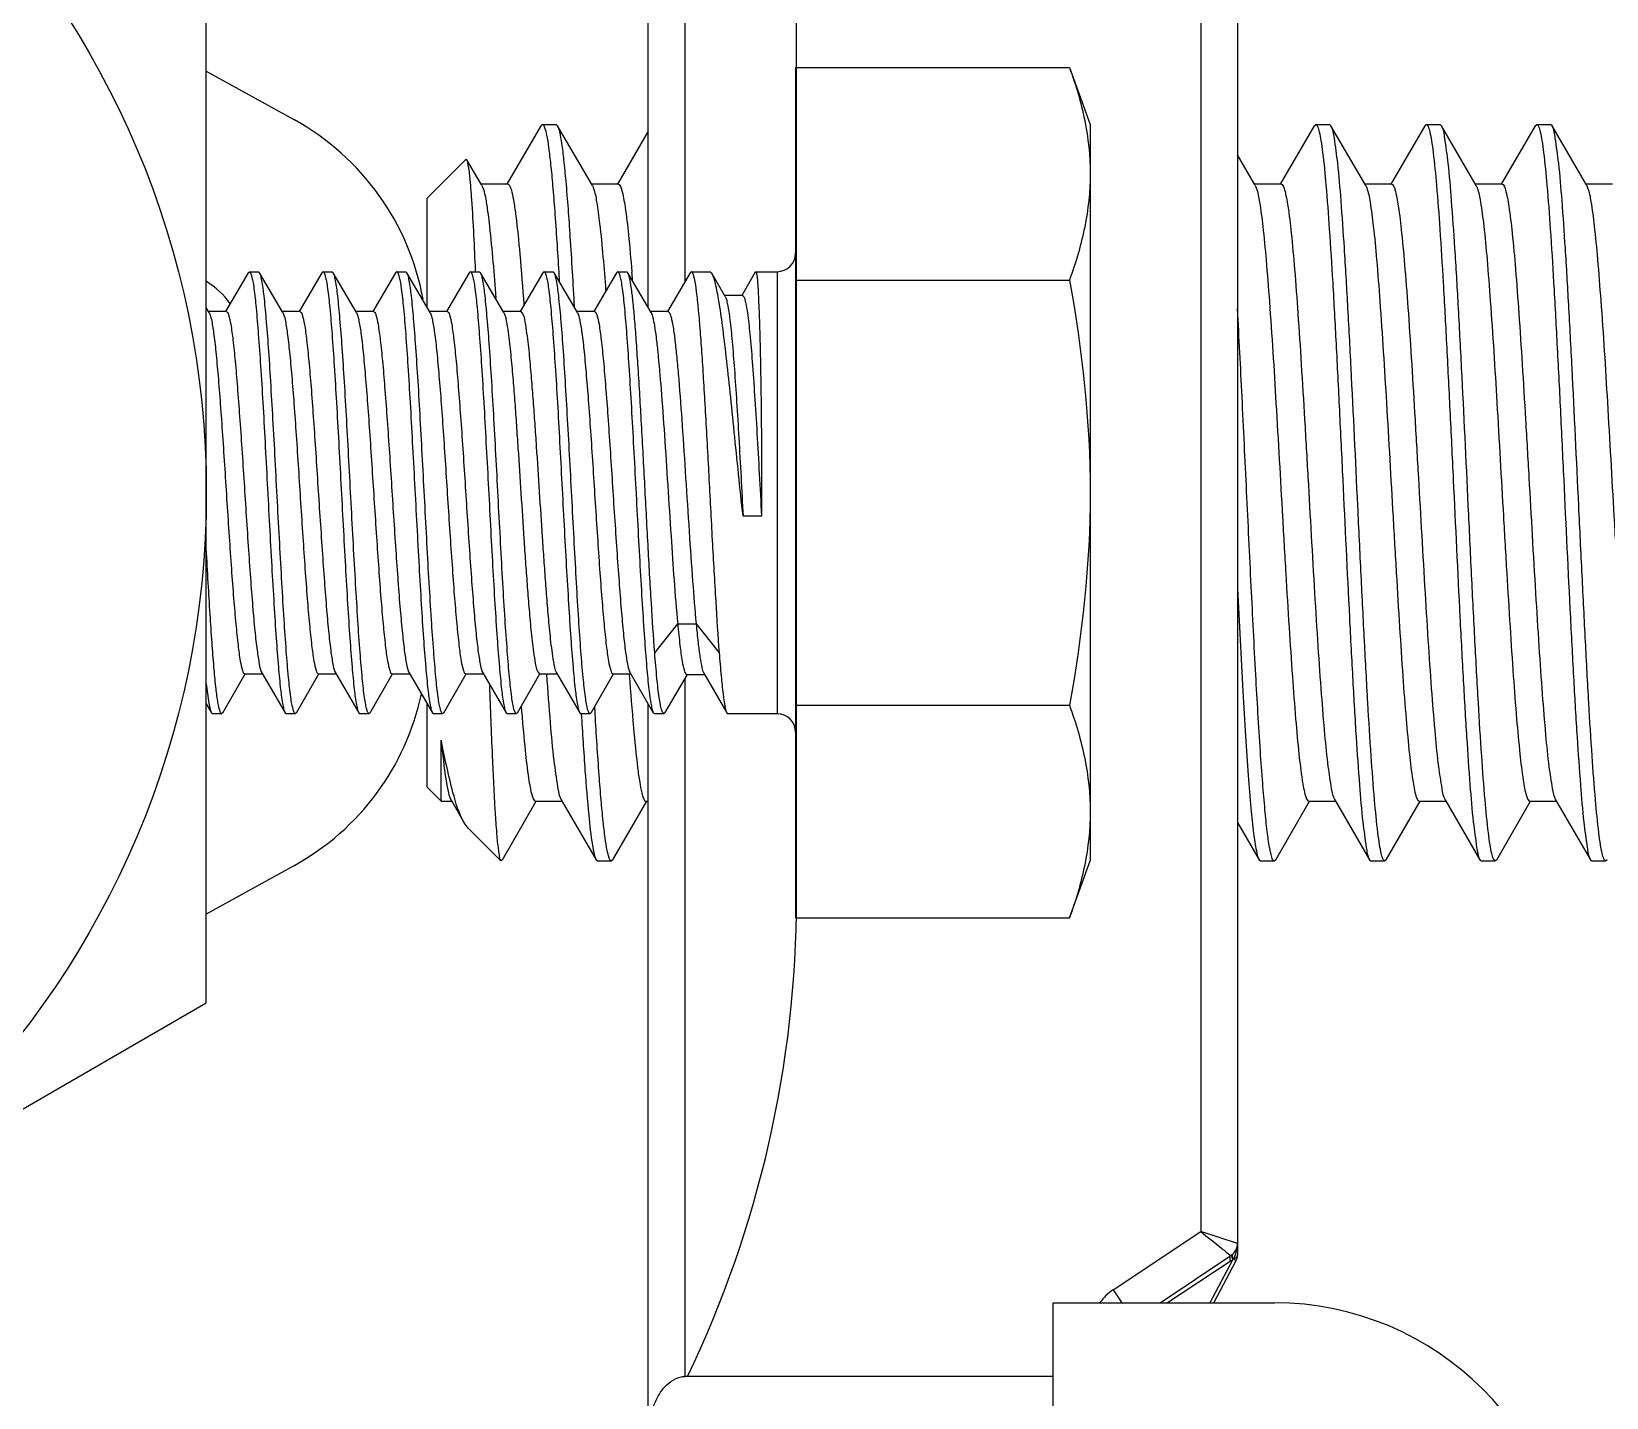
# Model space of a CAD drawing. Extents: x 27938 to 1042331, y -235042 to 1535213.
# Drawn here: x 701219.2 to 701409.4, y 745275.4 to 745440.4 of the extents above; entities that cross this region are included whole.
import ezdxf

# ---------------------------------------------------------------- set-up
doc = ezdxf.new("R2010")
doc.units = 0
doc.header["$LTSCALE"] = 1000
doc.header["$MEASUREMENT"] = 0

msp = doc.modelspace()

# ---------------------------------------------------------------- linework, layer by layer
at = {"linetype": 'Continuous'}
for p, q in [((701298.14, 745410.24), (701298.14, 745540.43)), ((701293.69, 745407.06), (701293.69, 745535.98)), ((701311.59, 745335.75), (701311.59, 745508.06)), ((701364.87, 745475.41), (701364.87, 745292.6)), ((701360.42, 745473.98), (701360.42, 745295.46)), ((701240.3, 745323.08), (701240.3, 745446.36)), ((701240.3, 745435.65), (701250.95, 745429.75)), ((701311.48, 745436.09), (701311.48, 745333.35)), ((701311.48, 745436.09), (701344.57, 745436.09)), ((701344.57, 745436.09), (701347.07, 745429.21)), ((701280.72, 745429.06), (701276.61, 745422)), ((701280.72, 745429.06), (701280.89, 745429.21)), ((701280.89, 745429.21), (701282.57, 745429.21)), ((701280.89, 745429.21), (701282.57, 745429.21)), ((701280.89, 745429.21), (701280.92, 745429.2)), ((701282.74, 745429.06), (701282.57, 745429.21)), ((701286.94, 745421.82), (701282.74, 745429.06)), ((701347.07, 745429.21), (701347.07, 745340.23)), ((701374.14, 745429.06), (701370.04, 745422)), ((701374.14, 745429.06), (701374.32, 745429.21)), ((701374.32, 745429.21), (701375.99, 745429.21)), ((701374.32, 745429.21), (701375.99, 745429.21)), ((701374.32, 745429.21), (701374.34, 745429.2)), ((701376.16, 745429.06), (701375.99, 745429.21)), ((701380.36, 745421.82), (701376.16, 745429.06)), ((701387.49, 745429.06), (701383.38, 745422)), ((701387.49, 745429.06), (701387.66, 745429.21)), ((701387.66, 745429.21), (701389.34, 745429.21)), ((701387.66, 745429.21), (701389.34, 745429.21)), ((701387.66, 745429.21), (701387.69, 745429.2)), ((701389.51, 745429.06), (701389.34, 745429.21)), ((701393.71, 745421.82), (701389.51, 745429.06)), ((701400.84, 745429.06), (701396.73, 745422)), ((701400.84, 745429.06), (701401.01, 745429.21)), ((701401.01, 745429.21), (701402.68, 745429.21)), ((701401.01, 745429.21), (701402.68, 745429.21)), ((701401.01, 745429.21), (701401.03, 745429.2)), ((701402.86, 745429.06), (701402.68, 745429.21)), ((701407.05, 745421.82), (701402.86, 745429.06)), ((701293.69, 745428.41), (701289.96, 745422)), ((701366.91, 745422), (701364.87, 745425.52)), ((701266.99, 745420.31), (701271.66, 745424.98)), ((701271.78, 745424.93), (701271.66, 745424.98)), ((701273.49, 745422), (701271.78, 745424.93)), ((701273.59, 745421.82), (701273.49, 745422)), ((701276.72, 745422), (701273.49, 745422)), ((701290.06, 745422), (701286.83, 745422)), ((701367.01, 745421.82), (701366.91, 745422)), ((701370.14, 745422), (701366.91, 745422)), ((701367.01, 745421.82), (701367.14, 745421.54)), ((701383.49, 745422), (701380.25, 745422)), ((701380.36, 745421.82), (701380.48, 745421.55)), ((701396.83, 745422), (701393.6, 745422)), ((701393.71, 745421.82), (701393.82, 745421.56)), ((701410.18, 745422), (701406.95, 745422)), ((701407.05, 745421.82), (701407.16, 745421.57)), ((701266.99, 745407.06), (701266.99, 745420.31)), ((701245.37, 745411.3), (701242.63, 745406.61)), ((701245.37, 745411.3), (701245.5, 745411.41)), ((701245.5, 745411.41), (701246.61, 745411.41)), ((701245.5, 745411.41), (701246.61, 745411.41)), ((701246.74, 745411.3), (701246.61, 745411.41)), ((701249.54, 745406.47), (701246.74, 745411.3)), ((701254.26, 745411.3), (701251.53, 745406.61)), ((701254.26, 745411.3), (701254.39, 745411.41)), ((701254.39, 745411.41), (701255.51, 745411.41)), ((701254.39, 745411.41), (701255.51, 745411.41)), ((701255.64, 745411.3), (701255.51, 745411.41)), ((701258.44, 745406.47), (701255.64, 745411.3)), ((701263.16, 745411.3), (701260.43, 745406.61)), ((701263.16, 745411.3), (701263.29, 745411.41)), ((701263.29, 745411.41), (701264.41, 745411.41)), ((701263.29, 745411.41), (701264.41, 745411.41)), ((701264.54, 745411.3), (701264.41, 745411.41)), ((701267.34, 745406.47), (701264.54, 745411.3)), ((701272.06, 745411.3), (701269.33, 745406.61)), ((701272.06, 745411.3), (701272.19, 745411.41)), ((701272.19, 745411.41), (701273.3, 745411.41)), ((701272.19, 745411.41), (701273.3, 745411.41)), ((701272.83, 745411.5), (701272.83, 745411.55)), ((701273.43, 745411.3), (701273.3, 745411.41)), ((701276.24, 745406.47), (701273.43, 745411.3)), ((701280.96, 745411.3), (701278.22, 745406.61)), ((701280.96, 745411.3), (701281.09, 745411.41)), ((701281.09, 745411.41), (701282.2, 745411.41)), ((701281.09, 745411.41), (701282.2, 745411.41)), ((701282.33, 745411.3), (701282.2, 745411.41)), ((701285.13, 745406.47), (701282.33, 745411.3)), ((701282.87, 745411.38), (701282.87, 745411.33)), ((701282.87, 745411.33), (701282.93, 745410.33)), ((701289.85, 745411.3), (701287.12, 745406.61)), ((701289.85, 745411.3), (701289.98, 745411.41)), ((701289.98, 745411.41), (701291.1, 745411.41)), ((701289.98, 745411.41), (701291.1, 745411.41)), ((701291.23, 745411.3), (701291.1, 745411.41)), ((701294.03, 745406.47), (701291.23, 745411.3)), ((701298.75, 745411.3), (701296.02, 745406.61)), ((701298.75, 745411.3), (701298.88, 745411.41)), ((701298.88, 745411.41), (701301.11, 745411.41)), ((701298.88, 745411.41), (701301.11, 745411.41)), ((701301.39, 745411.17), (701301.11, 745411.41)), ((701302.98, 745408.43), (701301.39, 745411.17)), ((701306.62, 745411.38), (701304.99, 745408.56)), ((701306.62, 745411.38), (701306.66, 745411.41)), ((701306.66, 745411.41), (701309.26, 745411.41)), ((701306.66, 745411.41), (701309.26, 745411.41)), ((701309.26, 745411.41), (701309.26, 745358.03)), ((701311.48, 745410.4), (701344.57, 745410.4)), ((701305.06, 745408.56), (701302.91, 745408.56)), ((701240.65, 745406.47), (701240.3, 745407.06)), ((701242.71, 745406.61), (701240.57, 745406.61)), ((701251.61, 745406.61), (701249.46, 745406.61)), ((701260.51, 745406.61), (701258.36, 745406.61)), ((701269.4, 745406.61), (701267.26, 745406.61)), ((701278.3, 745406.61), (701276.16, 745406.61)), ((701287.2, 745406.61), (701285.05, 745406.61)), ((701296.1, 745406.61), (701293.95, 745406.61)), ((701307.37, 745381.89), (701305.14, 745381.89)), ((701294.47, 745365.38), (701297.24, 745368.86)), ((701297.24, 745368.86), (701299.47, 745368.86)), ((701299.47, 745368.86), (701302.25, 745365.38)), ((701242.29, 745358.14), (701245.01, 745362.83)), ((701244.94, 745362.83), (701247.08, 745362.83)), ((701247, 745362.97), (701249.82, 745358.14)), ((701251.19, 745358.14), (701253.91, 745362.83)), ((701253.83, 745362.83), (701255.98, 745362.83)), ((701255.9, 745362.97), (701258.71, 745358.14)), ((701260.09, 745358.14), (701262.81, 745362.83)), ((701262.73, 745362.83), (701264.88, 745362.83)), ((701264.8, 745362.97), (701267.61, 745358.14)), ((701268.98, 745358.14), (701271.71, 745362.83)), ((701271.63, 745362.83), (701273.77, 745362.83)), ((701273.7, 745362.97), (701276.51, 745358.14)), ((701277.88, 745358.14), (701280.6, 745362.83)), ((701280.53, 745362.83), (701282.67, 745362.83)), ((701282.59, 745362.97), (701285.41, 745358.14)), ((701286.78, 745358.14), (701289.5, 745362.83)), ((701289.42, 745362.83), (701291.57, 745362.83)), ((701291.39, 745362.87), (701291.4, 745362.72)), ((701291.49, 745362.97), (701294.3, 745358.14)), ((701295.74, 745358.16), (701298.41, 745362.77)), ((701298.33, 745362.77), (701300.48, 745362.77)), ((701300.4, 745362.9), (701303.18, 745358.13)), ((701298.14, 745277.95), (701298.14, 745362.29)), ((701240.3, 745359.2), (701240.92, 745358.14)), ((701266.99, 745349.13), (701266.99, 745359.2)), ((701287.26, 745358.15), (701287.22, 745358.85)), ((701293.69, 745233.46), (701293.69, 745359.2)), ((701311.48, 745359.04), (701344.57, 745359.04)), ((701240.92, 745358.14), (701241.05, 745358.03)), ((701241.05, 745358.03), (701242.16, 745358.03)), ((701241.05, 745358.03), (701242.16, 745358.03)), ((701242.29, 745358.14), (701242.16, 745358.03)), ((701249.82, 745358.14), (701249.94, 745358.03)), ((701249.94, 745358.03), (701251.06, 745358.03)), ((701249.94, 745358.03), (701251.06, 745358.03)), ((701251.19, 745358.14), (701251.06, 745358.03)), ((701258.71, 745358.14), (701258.84, 745358.03)), ((701258.84, 745358.03), (701259.96, 745358.03)), ((701258.84, 745358.03), (701259.96, 745358.03)), ((701259.98, 745358.03), (701259.96, 745358.03)), ((701260.09, 745358.14), (701259.98, 745358.03)), ((701267.61, 745358.14), (701267.74, 745358.03)), ((701267.74, 745358.03), (701268.85, 745358.03)), ((701267.74, 745358.03), (701268.85, 745358.03)), ((701268.98, 745358.14), (701268.85, 745358.03)), ((701276.51, 745358.14), (701276.64, 745358.03)), ((701276.64, 745358.03), (701277.75, 745358.03)), ((701276.64, 745358.03), (701277.75, 745358.03)), ((701277.88, 745358.14), (701277.75, 745358.03)), ((701285.41, 745358.14), (701285.53, 745358.03)), ((701285.53, 745358.03), (701286.65, 745358.03)), ((701285.53, 745358.03), (701286.65, 745358.03)), ((701286.78, 745358.14), (701286.65, 745358.03)), ((701287.27, 745357.96), (701287.26, 745358.15)), ((701294.3, 745358.14), (701294.43, 745358.03)), ((701294.43, 745358.03), (701295.58, 745358.03)), ((701294.43, 745358.03), (701295.58, 745358.03)), ((701295.74, 745358.16), (701295.58, 745358.03)), ((701303.18, 745358.13), (701303.29, 745358.03)), ((701303.29, 745358.03), (701309.26, 745358.03)), ((701303.29, 745358.03), (701309.26, 745358.03)), ((701268.69, 745347.44), (701268.69, 745354.81)), ((701266.99, 745349.13), (701268.69, 745347.44)), ((701268.69, 745347.44), (701269.94, 745347.44)), ((701269.84, 745347.62), (701269.94, 745347.44)), ((701269.94, 745347.44), (701271.46, 745344.83)), ((701276.07, 745340.38), (701280.16, 745347.44)), ((701280.05, 745347.44), (701283.29, 745347.44)), ((701283.18, 745347.62), (701287.39, 745340.38)), ((701289.41, 745340.38), (701293.5, 745347.44)), ((701293.4, 745347.44), (701293.69, 745347.44)), ((701369.49, 745340.38), (701373.58, 745347.44)), ((701373.48, 745347.44), (701376.71, 745347.44)), ((701376.61, 745347.62), (701380.82, 745340.38)), ((701382.84, 745340.38), (701386.93, 745347.44)), ((701386.82, 745347.44), (701390.06, 745347.44)), ((701389.95, 745347.62), (701394.16, 745340.38)), ((701396.18, 745340.38), (701400.27, 745347.44)), ((701400.17, 745347.44), (701403.4, 745347.44)), ((701403.3, 745347.62), (701407.51, 745340.38)), ((701271.92, 745344.21), (701271.46, 745344.83)), ((701271.92, 745344.21), (701275.89, 745340.23)), ((701364.87, 745344.86), (701367.47, 745340.38)), ((701250.95, 745339.69), (701240.3, 745333.79)), ((701275.89, 745340.23), (701275.87, 745340.27)), ((701276.07, 745340.38), (701275.89, 745340.23)), ((701287.39, 745340.38), (701287.57, 745340.23)), ((701287.57, 745340.23), (701289.24, 745340.23)), ((701287.57, 745340.23), (701289.24, 745340.23)), ((701289.24, 745340.23), (701289.21, 745340.24)), ((701289.41, 745340.38), (701289.24, 745340.23)), ((701344.57, 745333.35), (701347.07, 745340.23)), ((701367.47, 745340.38), (701367.64, 745340.23)), ((701367.64, 745340.23), (701369.32, 745340.23)), ((701367.64, 745340.23), (701369.32, 745340.23)), ((701369.32, 745340.23), (701369.29, 745340.24)), ((701369.49, 745340.38), (701369.32, 745340.23)), ((701380.82, 745340.38), (701380.99, 745340.23)), ((701380.99, 745340.23), (701382.66, 745340.23)), ((701380.99, 745340.23), (701382.66, 745340.23)), ((701382.66, 745340.23), (701382.64, 745340.24)), ((701382.84, 745340.38), (701382.66, 745340.23)), ((701394.16, 745340.38), (701394.34, 745340.23)), ((701394.34, 745340.23), (701396.01, 745340.23)), ((701394.34, 745340.23), (701396.01, 745340.23)), ((701396.01, 745340.23), (701395.98, 745340.24)), ((701396.18, 745340.38), (701396.01, 745340.23)), ((701407.51, 745340.38), (701407.68, 745340.23)), ((701407.68, 745340.23), (701409.36, 745340.23)), ((701407.68, 745340.23), (701409.36, 745340.23)), ((701409.36, 745340.23), (701409.33, 745340.24)), ((701409.53, 745340.38), (701409.36, 745340.23)), ((701311.48, 745333.35), (701344.57, 745333.35)), ((701133.53, 745261.43), (701240.3, 745323.08)), ((701349.85, 745288.41), (701360.42, 745295.46)), ((701364.87, 745294.03), (701360.42, 745295.46)), ((701355.52, 745286.85), (701364.07, 745292.55)), ((701364.29, 745292.08), (701361.54, 745286.85)), ((701364.19, 745292.34), (701364.29, 745292.08)), ((701364.25, 745292.61), (701364.26, 745292.66)), ((701364.26, 745292.66), (701364.3, 745292.73)), ((701364.33, 745292.12), (701364.29, 745292.08)), ((701364.36, 745292.17), (701364.33, 745292.12)), ((701364.35, 745292.18), (701364.72, 745291.97)), ((701364, 745291.86), (701356.4, 745286.85)), ((701362, 745286.85), (701364.71, 745291.98)), ((701349.85, 745288.41), (701350.89, 745286.85)), ((701342.62, 745264.6), (701342.62, 745286.85)), ((701342.62, 745286.85), (701369.32, 745286.85)), ((701342.62, 745277.95), (701298.14, 745277.95))]:
    msp.add_line(p, q, dxfattribs=at)
msp.add_circle((701133.53, 745384.72), 106.77, dxfattribs=at)
for centre, radius, start, end in [((701235.85, 745402.52), 31.14, 10.3451, 61), ((701309.26, 745413.64), 2.22, 270, 0), ((701235.85, 745402.52), 8.9, 34.3268, 59.8898), ((701245.5, 745411.34), 0.076, 79.1048, 89.9615), ((701254.39, 745411.34), 0.076, 79.2688, 89.9632), ((701263.29, 745411.34), 0.076, 79.0989, 89.9614), ((701272.19, 745411.34), 0.076, 79.2557, 89.963), ((701281.09, 745411.34), 0.076, 79.0953, 89.9614), ((701289.98, 745411.34), 0.076, 79.2241, 89.9627), ((700954.45, 745383.9), 338.38, 4.4984, 4.6578), ((701298.88, 745411.34), 0.0759, 79.6399, 89.9669), ((701235.85, 745366.93), 31.14, 299, 347.8939), ((701614.47, 745385.44), 337.18, 184.5127, 184.6506), ((701242.16, 745358.1), 0.076, 258.9741, 269.9601), ((701251.06, 745358.1), 0.076, 258.9891, 269.9603), ((701268.85, 745358.1), 0.076, 258.9914, 269.9603), ((701277.75, 745358.1), 0.0761, 258.9113, 269.9594), ((701286.65, 745358.1), 0.076, 259.0043, 269.9604), ((701295.58, 745358.11), 0.0861, 264.1854, 269.9947), ((701309.26, 745355.8), 2.22, 0, 90), ((701178.05, 745335.75), 133.54, 334.351, 0), ((701363.09, 745294.03), 1.78, 303.6901, 0), ((701360.81, 745294.03), 4.05, 350.5318, 0.0397), ((701362.3, 745294.45), 3.1, 303.3657, 309.9733), ((701364.17, 745292.98), 0.816, 283.0088, 289.662), ((701362.29, 745293.52), 2.49, 327.7436, 331.1962), ((701364.13, 745293.08), 0.928, 289.6457, 294.8196), ((701362.17, 745293.58), 2.62, 331.176, 332.2111), ((701361.99, 745293.68), 2.82, 332.2609, 337.0902), ((701364.08, 745293.19), 1.05, 294.8124, 299.1852), ((701361.67, 745293.81), 3.16, 337.0808, 341.6139), ((701364.02, 745293.31), 1.18, 299.1761, 302.7458), ((701364.09, 745293.19), 1.04, 302.6852, 304.7374), ((701353.3, 745283.23), 6.23, 123.6901, 144.1235), ((701369.32, 745251.26), 35.59, 0, 90)]:
    msp.add_arc(centre, radius, start, end, dxfattribs=at)
for points, knots in [([(701344.57, 745436.09), (701345.33, 745434.01), (701346.59, 745429.8), (701347.07, 745425.41), (701347.07, 745423.25)], [0, 0, 0, 0, 0.506411, 1, 1, 1, 1]), ([(701280.92, 745429.2), (701281.06, 745429.17), (701281.24, 745428.64), (701281.46, 745427.78), (701281.68, 745426.24), (701281.92, 745424.22), (701282.16, 745421.66), (701282.5, 745417.33), (701282.72, 745413.85), (701282.87, 745411.38)], [0, 0, 0, 0, 0.023672, 0.077003, 0.161165, 0.275446, 0.418458, 0.588412, 1, 1, 1, 1]), ([(701284.78, 745407.17), (701284.62, 745409.99), (701284.32, 745415.06), (701283.9, 745420.98), (701283.53, 745424.74), (701283.3, 745426.72), (701283.05, 745428.1), (701282.87, 745428.83), (701282.74, 745429.06)], [0, 0, 0, 0, 0.385911, 0.691592, 0.808742, 0.899832, 0.963715, 1, 1, 1, 1]), ([(701374.34, 745429.2), (701374.45, 745429.18), (701374.61, 745428.82), (701374.78, 745428.2), (701374.98, 745427.13), (701375.27, 745424.99), (701375.61, 745421.41), (701376, 745416.17), (701376.39, 745409.79), (701376.79, 745402.5), (701377.18, 745394.57), (701377.71, 745383.54), (701378.23, 745372.65), (701378.77, 745362.27), (701379.16, 745355.52), (701379.56, 745349.83), (701379.92, 745345.38), (701380.34, 745342.4), (701380.56, 745340.83), (701380.82, 745340.38)], [0, 0, 0, 0, 0.003605, 0.011246, 0.023192, 0.039401, 0.084083, 0.143772, 0.216343, 0.299189, 0.389323, 0.483494, 0.670333, 0.756261, 0.832983, 0.897738, 0.948215, 0.982645, 1, 1, 1, 1]), ([(701382.64, 745340.24), (701382.53, 745340.26), (701382.37, 745340.62), (701382.2, 745341.24), (701382, 745342.31), (701381.71, 745344.45), (701381.37, 745348.03), (701380.98, 745353.27), (701380.59, 745359.65), (701380.19, 745366.94), (701379.8, 745374.87), (701379.27, 745385.89), (701378.75, 745396.79), (701378.21, 745407.16), (701377.82, 745413.91), (701377.42, 745419.6), (701377.07, 745424.06), (701376.64, 745427.03), (701376.42, 745428.61), (701376.16, 745429.06)], [0, 0, 0, 0, 0.00361, 0.011255, 0.023204, 0.039415, 0.084097, 0.143782, 0.216343, 0.299177, 0.389297, 0.483455, 0.670273, 0.756196, 0.832918, 0.89768, 0.94817, 0.98262, 1, 1, 1, 1]), ([(701387.69, 745429.2), (701387.79, 745429.18), (701387.96, 745428.82), (701388.13, 745428.2), (701388.33, 745427.13), (701388.62, 745424.99), (701388.96, 745421.41), (701389.35, 745416.17), (701389.74, 745409.79), (701390.13, 745402.5), (701390.53, 745394.56), (701391.06, 745383.54), (701391.57, 745372.64), (701392.12, 745362.27), (701392.51, 745355.52), (701392.91, 745349.83), (701393.26, 745345.38), (701393.69, 745342.4), (701393.9, 745340.83), (701394.16, 745340.38)], [0, 0, 0, 0, 0.003608, 0.011251, 0.0232, 0.039412, 0.0841, 0.143792, 0.216367, 0.299219, 0.389358, 0.48353, 0.670361, 0.756278, 0.832994, 0.897746, 0.94822, 0.982647, 1, 1, 1, 1]), ([(701395.98, 745340.24), (701395.88, 745340.26), (701395.71, 745340.62), (701395.54, 745341.24), (701395.35, 745342.31), (701395.06, 745344.45), (701394.72, 745348.03), (701394.33, 745353.27), (701393.94, 745359.65), (701393.54, 745366.94), (701393.14, 745374.87), (701392.62, 745385.89), (701392.1, 745396.79), (701391.56, 745407.16), (701391.17, 745413.92), (701390.76, 745419.6), (701390.41, 745424.06), (701389.99, 745427.03), (701389.77, 745428.61), (701389.51, 745429.06)], [0, 0, 0, 0, 0.00361, 0.011257, 0.023207, 0.03942, 0.084107, 0.143795, 0.216358, 0.299194, 0.38932, 0.48348, 0.67029, 0.756208, 0.832927, 0.897686, 0.948174, 0.982621, 1, 1, 1, 1]), ([(701401.03, 745429.2), (701401.14, 745429.18), (701401.31, 745428.82), (701401.48, 745428.2), (701401.67, 745427.13), (701401.96, 745424.99), (701402.3, 745421.42), (701402.69, 745416.17), (701403.08, 745409.79), (701403.48, 745402.5), (701403.88, 745394.57), (701404.4, 745383.54), (701404.92, 745372.65), (701405.46, 745362.27), (701405.85, 745355.52), (701406.26, 745349.83), (701406.61, 745345.38), (701407.03, 745342.4), (701407.25, 745340.83), (701407.51, 745340.38)], [0, 0, 0, 0, 0.003605, 0.011246, 0.023191, 0.0394, 0.084081, 0.143769, 0.21634, 0.299187, 0.389322, 0.483492, 0.670333, 0.756258, 0.832977, 0.897734, 0.948214, 0.982646, 1, 1, 1, 1]), ([(701409.33, 745340.24), (701409.23, 745340.26), (701409.06, 745340.62), (701408.89, 745341.24), (701408.69, 745342.31), (701408.4, 745344.45), (701408.06, 745348.03), (701407.67, 745353.27), (701407.28, 745359.65), (701406.89, 745366.94), (701406.49, 745374.87), (701405.96, 745385.89), (701405.45, 745396.79), (701404.9, 745407.16), (701404.51, 745413.91), (701404.11, 745419.6), (701403.76, 745424.06), (701403.33, 745427.03), (701403.12, 745428.61), (701402.86, 745429.06)], [0, 0, 0, 0, 0.003609, 0.011254, 0.023203, 0.039414, 0.084098, 0.143785, 0.216348, 0.299182, 0.389306, 0.483467, 0.670283, 0.7562, 0.83292, 0.897683, 0.948173, 0.982621, 1, 1, 1, 1]), ([(701271.91, 745424.53), (701271.9, 745424.57), (701271.87, 745424.71), (701271.83, 745424.85), (701271.78, 745424.93)], [0, 0, 0, 0, 0.32729, 1, 1, 1, 1]), ([(701272.83, 745411.55), (701272.7, 745414.41), (701272.53, 745418.19), (701272.19, 745422.51), (701272.03, 745423.99), (701271.91, 745424.53)], [0, 0, 0, 0, 0.658368, 0.872259, 1, 1, 1, 1]), ([(701273.74, 745421.47), (701273.93, 745420.92), (701274.2, 745419.39), (701274.76, 745414.99), (701275.05, 745411.13), (701275.27, 745408.24)], [0, 0, 0, 0, 0.131654, 0.346807, 1, 1, 1, 1]), ([(701276.72, 745422), (701276.83, 745422), (701277.06, 745421.59), (701277.24, 745420.9), (701277.49, 745419.67), (701277.83, 745417.19), (701278.24, 745413.05), (701278.52, 745409.47), (701278.66, 745407.43)], [0, 0, 0, 0, 0.023282, 0.075204, 0.158212, 0.271837, 0.585296, 1, 1, 1, 1]), ([(701287.08, 745421.48), (701287.26, 745420.96), (701287.52, 745419.54), (701288.06, 745415.44), (701288.34, 745411.86), (701288.54, 745409.17)], [0, 0, 0, 0, 0.132644, 0.347693, 1, 1, 1, 1]), ([(701290.06, 745422), (701290.15, 745422), (701290.35, 745421.73), (701290.62, 745420.84), (701290.98, 745418.81), (701291.35, 745415.52), (701291.58, 745412.89), (701291.71, 745411.38)], [0, 0, 0, 0, 0.024869, 0.076568, 0.270487, 0.581865, 1, 1, 1, 1]), ([(701347.07, 745423.25), (701347.07, 745421.09), (701346.59, 745416.7), (701345.33, 745412.49), (701344.57, 745410.4)], [0, 0, 0, 0, 0.493589, 1, 1, 1, 1]), ([(701367.14, 745421.54), (701367.34, 745420.99), (701367.61, 745419.43), (701367.99, 745416.53), (701368.36, 745412.51), (701368.92, 745405.4), (701369.56, 745395.06), (701370.17, 745384.1), (701370.69, 745375.07), (701371.08, 745368.64), (701371.47, 745362.77), (701371.85, 745357.66), (701372.24, 745353.48), (701372.59, 745350.41), (701372.94, 745348.52), (701373.2, 745347.69), (701373.39, 745347.44), (701373.48, 745347.44)], [0, 0, 0, 0, 0.023657, 0.063412, 0.118049, 0.185727, 0.350546, 0.535324, 0.627293, 0.714724, 0.794598, 0.864159, 0.92102, 0.963257, 0.989538, 0.996565, 1, 1, 1, 1]), ([(701370.14, 745422), (701370.23, 745422), (701370.42, 745421.74), (701370.69, 745420.88), (701371.04, 745418.91), (701371.41, 745415.73), (701371.8, 745411.39), (701372.19, 745406.11), (701372.58, 745400.06), (701372.98, 745393.45), (701373.51, 745384.23), (701374.02, 745375.09), (701374.56, 745366.36), (701374.96, 745360.65), (701375.35, 745355.82), (701375.72, 745352), (701376.12, 745349.41), (701376.37, 745348.03), (701376.61, 745347.62)], [0, 0, 0, 0, 0.003516, 0.010771, 0.037949, 0.081609, 0.140308, 0.211978, 0.294061, 0.383613, 0.477416, 0.664254, 0.750572, 0.827952, 0.893624, 0.945254, 0.981055, 1, 1, 1, 1]), ([(701380.48, 745421.55), (701380.68, 745421.01), (701380.96, 745419.45), (701381.34, 745416.55), (701381.71, 745412.55), (701382.26, 745405.44), (701382.9, 745395.09), (701383.52, 745384.14), (701384.04, 745375.1), (701384.43, 745368.66), (701384.81, 745362.79), (701385.2, 745357.67), (701385.58, 745353.49), (701385.94, 745350.41), (701386.29, 745348.52), (701386.55, 745347.69), (701386.74, 745347.44), (701386.82, 745347.44)], [0, 0, 0, 0, 0.023519, 0.06316, 0.117709, 0.18533, 0.350118, 0.534956, 0.626978, 0.714471, 0.794408, 0.86403, 0.920944, 0.963223, 0.989529, 0.996563, 1, 1, 1, 1]), ([(701383.49, 745422), (701383.57, 745422), (701383.77, 745421.74), (701384.03, 745420.88), (701384.39, 745418.91), (701384.75, 745415.73), (701385.14, 745411.39), (701385.53, 745406.11), (701385.93, 745400.06), (701386.32, 745393.45), (701386.85, 745384.23), (701387.37, 745375.09), (701387.91, 745366.36), (701388.3, 745360.65), (701388.7, 745355.82), (701389.06, 745352), (701389.47, 745349.41), (701389.71, 745348.03), (701389.95, 745347.62)], [0, 0, 0, 0, 0.003516, 0.010771, 0.037949, 0.081609, 0.140308, 0.211978, 0.294061, 0.383613, 0.477416, 0.664254, 0.750572, 0.827952, 0.893624, 0.945254, 0.981055, 1, 1, 1, 1]), ([(701393.82, 745421.56), (701394.03, 745421.02), (701394.3, 745419.47), (701394.68, 745416.58), (701395.05, 745412.58), (701395.6, 745405.48), (701396.24, 745395.13), (701396.86, 745384.17), (701397.38, 745375.13), (701397.77, 745368.69), (701398.16, 745362.8), (701398.54, 745357.69), (701398.93, 745353.49), (701399.29, 745350.42), (701399.63, 745348.52), (701399.89, 745347.69), (701400.08, 745347.44), (701400.17, 745347.44)], [0, 0, 0, 0, 0.023381, 0.062907, 0.11737, 0.184933, 0.349689, 0.534588, 0.626663, 0.714217, 0.794218, 0.863901, 0.920868, 0.963188, 0.98952, 0.996561, 1, 1, 1, 1]), ([(701396.83, 745422), (701396.92, 745422), (701397.12, 745421.74), (701397.38, 745420.88), (701397.73, 745418.91), (701398.1, 745415.73), (701398.49, 745411.39), (701398.88, 745406.11), (701399.27, 745400.06), (701399.67, 745393.45), (701400.2, 745384.23), (701400.71, 745375.09), (701401.26, 745366.36), (701401.65, 745360.65), (701402.04, 745355.82), (701402.41, 745352), (701402.81, 745349.41), (701403.06, 745348.03), (701403.3, 745347.62)], [0, 0, 0, 0, 0.003516, 0.010771, 0.037949, 0.081609, 0.140308, 0.211978, 0.294061, 0.383613, 0.477416, 0.664254, 0.750571, 0.827952, 0.893624, 0.945254, 0.981055, 1, 1, 1, 1]), ([(701407.16, 745421.57), (701407.37, 745421.03), (701407.64, 745419.49), (701408.02, 745416.61), (701408.39, 745412.62), (701408.95, 745405.52), (701409.59, 745395.17), (701410.21, 745384.2), (701410.73, 745375.15), (701411.12, 745368.71), (701411.51, 745362.82), (701411.89, 745357.7), (701412.27, 745353.5), (701412.63, 745350.42), (701412.98, 745348.52), (701413.24, 745347.69), (701413.43, 745347.44), (701413.52, 745347.44)], [0, 0, 0, 0, 0.023243, 0.062653, 0.117029, 0.184534, 0.349259, 0.534218, 0.626347, 0.713963, 0.794028, 0.863772, 0.920792, 0.963153, 0.989511, 0.996558, 1, 1, 1, 1]), ([(701245.51, 745411.41), (701245.58, 745411.4), (701245.69, 745411.19), (701245.8, 745410.82), (701245.94, 745410.18), (701246.13, 745408.91), (701246.35, 745406.78), (701246.61, 745403.65), (701246.87, 745399.84), (701247.14, 745395.49), (701247.4, 745390.75), (701247.66, 745385.79), (701247.93, 745380.79), (701248.19, 745375.94), (701248.46, 745371.4), (701248.72, 745367.34), (701248.98, 745363.9), (701249.23, 745361.22), (701249.45, 745359.49), (701249.65, 745358.56), (701249.75, 745358.25), (701249.82, 745358.14)], [0, 0, 0, 0, 0.003708, 0.011331, 0.023205, 0.039308, 0.083699, 0.143025, 0.215195, 0.297631, 0.387378, 0.481219, 0.575789, 0.667691, 0.753629, 0.830521, 0.895618, 0.946611, 0.981731, 0.992985, 1, 1, 1, 1]), ([(701251.04, 745358.03), (701250.98, 745358.04), (701250.86, 745358.25), (701250.75, 745358.62), (701250.62, 745359.26), (701250.43, 745360.53), (701250.2, 745362.66), (701249.94, 745365.79), (701249.68, 745369.6), (701249.42, 745373.95), (701249.16, 745378.69), (701248.89, 745383.65), (701248.63, 745388.64), (701248.36, 745393.5), (701248.1, 745398.04), (701247.84, 745402.1), (701247.58, 745405.53), (701247.32, 745408.22), (701247.1, 745409.95), (701246.9, 745410.88), (701246.8, 745411.19), (701246.74, 745411.3)], [0, 0, 0, 0, 0.003711, 0.011337, 0.023212, 0.039315, 0.083701, 0.143019, 0.215177, 0.2976, 0.387333, 0.481165, 0.575727, 0.667621, 0.753554, 0.830449, 0.895556, 0.946563, 0.981704, 0.992971, 1, 1, 1, 1]), ([(701254.41, 745411.41), (701254.47, 745411.4), (701254.59, 745411.19), (701254.7, 745410.82), (701254.83, 745410.18), (701255.02, 745408.91), (701255.25, 745406.78), (701255.51, 745403.65), (701255.77, 745399.84), (701256.03, 745395.49), (701256.3, 745390.75), (701256.56, 745385.79), (701256.83, 745380.8), (701257.09, 745375.94), (701257.35, 745371.4), (701257.62, 745367.34), (701257.87, 745363.9), (701258.13, 745361.22), (701258.35, 745359.49), (701258.55, 745358.56), (701258.65, 745358.25), (701258.71, 745358.14)], [0, 0, 0, 0, 0.003703, 0.01132, 0.023187, 0.039284, 0.083664, 0.142983, 0.215146, 0.297577, 0.387325, 0.481173, 0.575752, 0.667661, 0.753607, 0.830509, 0.895614, 0.946609, 0.98173, 0.992984, 1, 1, 1, 1]), ([(701259.96, 745358.03), (701259.9, 745358.03), (701259.77, 745358.22), (701259.67, 745358.57), (701259.53, 745359.19), (701259.34, 745360.44), (701259.11, 745362.54), (701258.85, 745365.65), (701258.59, 745369.45), (701258.33, 745373.8), (701258.06, 745378.54), (701257.8, 745383.51), (701257.53, 745388.52), (701257.27, 745393.4), (701257, 745397.96), (701256.74, 745402.04), (701256.48, 745405.5), (701256.22, 745408.2), (701256, 745409.94), (701255.8, 745410.87), (701255.7, 745411.19), (701255.64, 745411.3)], [0, 0, 0, 0, 0.003386, 0.010605, 0.022094, 0.037845, 0.081651, 0.140562, 0.21249, 0.294853, 0.384679, 0.47873, 0.573605, 0.66588, 0.752224, 0.829521, 0.894986, 0.946281, 0.981617, 0.992941, 1, 1, 1, 1]), ([(701263.31, 745411.41), (701263.37, 745411.4), (701263.49, 745411.19), (701263.6, 745410.82), (701263.73, 745410.18), (701263.92, 745408.91), (701264.15, 745406.78), (701264.41, 745403.65), (701264.67, 745399.84), (701264.93, 745395.49), (701265.19, 745390.75), (701265.46, 745385.79), (701265.72, 745380.79), (701265.99, 745375.94), (701266.25, 745371.4), (701266.51, 745367.34), (701266.77, 745363.9), (701267.03, 745361.22), (701267.25, 745359.49), (701267.45, 745358.56), (701267.55, 745358.25), (701267.61, 745358.14)], [0, 0, 0, 0, 0.003708, 0.011332, 0.023206, 0.039309, 0.083701, 0.143026, 0.215196, 0.297631, 0.387378, 0.481219, 0.575788, 0.66769, 0.753628, 0.830521, 0.895618, 0.94661, 0.98173, 0.992985, 1, 1, 1, 1]), ([(701268.84, 745358.03), (701268.77, 745358.04), (701268.66, 745358.25), (701268.55, 745358.62), (701268.42, 745359.26), (701268.22, 745360.53), (701268, 745362.66), (701267.74, 745365.79), (701267.48, 745369.6), (701267.21, 745373.95), (701266.95, 745378.69), (701266.69, 745383.65), (701266.42, 745388.64), (701266.16, 745393.5), (701265.9, 745398.04), (701265.63, 745402.1), (701265.37, 745405.53), (701265.12, 745408.22), (701264.9, 745409.95), (701264.7, 745410.88), (701264.6, 745411.19), (701264.54, 745411.3)], [0, 0, 0, 0, 0.003711, 0.011337, 0.023212, 0.039314, 0.0837, 0.143018, 0.215176, 0.297599, 0.387332, 0.481164, 0.575726, 0.667621, 0.753554, 0.830449, 0.895556, 0.946563, 0.981704, 0.992971, 1, 1, 1, 1]), ([(701272.2, 745411.41), (701272.27, 745411.4), (701272.38, 745411.19), (701272.5, 745410.82), (701272.63, 745410.18), (701272.82, 745408.91), (701273.05, 745406.78), (701273.3, 745403.65), (701273.57, 745399.84), (701273.83, 745395.49), (701274.09, 745390.75), (701274.36, 745385.79), (701274.62, 745380.8), (701274.88, 745375.94), (701275.15, 745371.4), (701275.41, 745367.34), (701275.67, 745363.9), (701275.93, 745361.22), (701276.14, 745359.49), (701276.35, 745358.56), (701276.45, 745358.25), (701276.51, 745358.14)], [0, 0, 0, 0, 0.003703, 0.011321, 0.023188, 0.039286, 0.083667, 0.142986, 0.21515, 0.297581, 0.387329, 0.481177, 0.575755, 0.667664, 0.753609, 0.83051, 0.895615, 0.94661, 0.98173, 0.992984, 1, 1, 1, 1]), ([(701277.74, 745358.03), (701277.67, 745358.04), (701277.56, 745358.25), (701277.44, 745358.62), (701277.31, 745359.26), (701277.12, 745360.53), (701276.89, 745362.66), (701276.64, 745365.79), (701276.37, 745369.6), (701276.11, 745373.95), (701275.85, 745378.69), (701275.58, 745383.65), (701275.32, 745388.64), (701275.06, 745393.5), (701274.79, 745398.04), (701274.53, 745402.1), (701274.27, 745405.53), (701274.01, 745408.22), (701273.8, 745409.95), (701273.59, 745410.88), (701273.5, 745411.19), (701273.43, 745411.3)], [0, 0, 0, 0, 0.003714, 0.011343, 0.023221, 0.039327, 0.08372, 0.14304, 0.215198, 0.297619, 0.387351, 0.481178, 0.575732, 0.667622, 0.753555, 0.83045, 0.895556, 0.946562, 0.981703, 0.992971, 1, 1, 1, 1]), ([(701281.1, 745411.41), (701281.17, 745411.4), (701281.28, 745411.19), (701281.39, 745410.82), (701281.53, 745410.18), (701281.72, 745408.91), (701281.94, 745406.78), (701282.2, 745403.65), (701282.46, 745399.84), (701282.73, 745395.49), (701282.99, 745390.75), (701283.25, 745385.79), (701283.52, 745380.79), (701283.78, 745375.94), (701284.05, 745371.4), (701284.31, 745367.34), (701284.57, 745363.9), (701284.82, 745361.22), (701285.04, 745359.49), (701285.24, 745358.56), (701285.34, 745358.25), (701285.41, 745358.14)], [0, 0, 0, 0, 0.003708, 0.011332, 0.023206, 0.03931, 0.083702, 0.143027, 0.215196, 0.297632, 0.387379, 0.481219, 0.575788, 0.66769, 0.753628, 0.830521, 0.895618, 0.946611, 0.98173, 0.992985, 1, 1, 1, 1]), ([(701286.63, 745358.03), (701286.57, 745358.04), (701286.45, 745358.25), (701286.34, 745358.62), (701286.21, 745359.26), (701286.02, 745360.53), (701285.79, 745362.66), (701285.53, 745365.79), (701285.27, 745369.6), (701285.01, 745373.95), (701284.75, 745378.69), (701284.48, 745383.65), (701284.22, 745388.64), (701283.95, 745393.5), (701283.69, 745398.04), (701283.43, 745402.1), (701283.17, 745405.53), (701282.91, 745408.22), (701282.69, 745409.95), (701282.49, 745410.88), (701282.39, 745411.19), (701282.33, 745411.3)], [0, 0, 0, 0, 0.003711, 0.011336, 0.02321, 0.039312, 0.083698, 0.143015, 0.215173, 0.297594, 0.387327, 0.481159, 0.575721, 0.667617, 0.753551, 0.830448, 0.895556, 0.946563, 0.981704, 0.992971, 1, 1, 1, 1]), ([(701290, 745411.41), (701290.06, 745411.4), (701290.18, 745411.19), (701290.29, 745410.82), (701290.42, 745410.18), (701290.61, 745408.91), (701290.84, 745406.78), (701291.1, 745403.65), (701291.36, 745399.84), (701291.62, 745395.49), (701291.89, 745390.75), (701292.15, 745385.79), (701292.42, 745380.8), (701292.68, 745375.94), (701292.94, 745371.4), (701293.21, 745367.34), (701293.46, 745363.9), (701293.72, 745361.22), (701293.94, 745359.49), (701294.14, 745358.56), (701294.24, 745358.25), (701294.3, 745358.14)], [0, 0, 0, 0, 0.003704, 0.011323, 0.023191, 0.03929, 0.083673, 0.142993, 0.215158, 0.297591, 0.387338, 0.481186, 0.575764, 0.667671, 0.753614, 0.830513, 0.895616, 0.946611, 0.98173, 0.992985, 1, 1, 1, 1]), ([(701294.47, 745365.38), (701294.32, 745367.37), (701294.03, 745371.72), (701293.65, 745378.6), (701293.26, 745385.97), (701292.87, 745393.24), (701292.53, 745398.97), (701292.25, 745403.05), (701292.06, 745405.6), (701291.86, 745407.72), (701291.67, 745409.37), (701291.47, 745410.51), (701291.34, 745411.11), (701291.23, 745411.3)], [0, 0, 0, 0, 0.130118, 0.283774, 0.448524, 0.611007, 0.75805, 0.821983, 0.877746, 0.924216, 0.960473, 0.985838, 1, 1, 1, 1]), ([(701298.89, 745411.41), (701298.94, 745411.4), (701299.03, 745411.28), (701299.18, 745410.88), (701299.36, 745409.99), (701299.55, 745408.54), (701299.76, 745406.55), (701299.96, 745404.1), (701300.17, 745401.21), (701300.37, 745397.97), (701300.66, 745393.13), (701301, 745386.76), (701301.4, 745379.13), (701301.8, 745371.98), (701302.09, 745367.45), (701302.25, 745365.38)], [0, 0, 0, 0, 0.003023, 0.008655, 0.02883, 0.060884, 0.10423, 0.157961, 0.220923, 0.291749, 0.368894, 0.535298, 0.705669, 0.865188, 1, 1, 1, 1]), ([(701305.14, 745381.89), (701304.76, 745385.28), (701304.26, 745390.26), (701303.6, 745396.69), (701303.14, 745400.97), (701302.7, 745404.65), (701302.29, 745407.6), (701301.89, 745409.69), (701301.6, 745410.81), (701301.39, 745411.17)], [0, 0, 0, 0, 0.346094, 0.50857, 0.65594, 0.782806, 0.884568, 0.957661, 1, 1, 1, 1]), ([(701306.66, 745411.41), (701306.66, 745411.41), (701306.67, 745411.41), (701306.67, 745411.41), (701306.67, 745411.41)], [0, 0, 0, 0, 0.495092, 1, 1, 1, 1]), ([(701306.67, 745411.41), (701306.73, 745411.39), (701306.76, 745411.12), (701306.85, 745410.72), (701306.9, 745409.95), (701306.97, 745408.95), (701307.03, 745407.67), (701307.09, 745406.15), (701307.15, 745404.39), (701307.22, 745401.64), (701307.29, 745397.78), (701307.35, 745392.77), (701307.38, 745387.41), (701307.38, 745383.75), (701307.37, 745381.89)], [0, 0, 0, 0, 0.006277, 0.021923, 0.047061, 0.081471, 0.124793, 0.17657, 0.236243, 0.303168, 0.455809, 0.627887, 0.811933, 1, 1, 1, 1]), ([(701302.98, 745408.43), (701303.05, 745408.32), (701303.15, 745408), (701303.36, 745407.08), (701303.59, 745405.38), (701303.85, 745402.76), (701304.11, 745399.45), (701304.38, 745395.56), (701304.73, 745389.65), (701304.98, 745385.04), (701305.14, 745381.89)], [0, 0, 0, 0, 0.014497, 0.037247, 0.107063, 0.207049, 0.333333, 0.481179, 0.645288, 1, 1, 1, 1]), ([(701305.06, 745408.56), (701305.13, 745408.56), (701305.27, 745408.35), (701305.39, 745407.96), (701305.54, 745407.28), (701305.75, 745405.92), (701306, 745403.65), (701306.27, 745400.33), (701306.55, 745396.32), (701306.83, 745391.8), (701307.1, 745386.93), (701307.28, 745383.59), (701307.37, 745381.89)], [0, 0, 0, 0, 0.007534, 0.023454, 0.048663, 0.083048, 0.177833, 0.303692, 0.455223, 0.626216, 0.810017, 1, 1, 1, 1]), ([(701240.65, 745406.47), (701240.79, 745406.22), (701240.97, 745405.38), (701241.23, 745403.81), (701241.48, 745401.54), (701241.74, 745398.68), (701242, 745395.32), (701242.36, 745390.21), (701242.7, 745384.86), (701243.05, 745379.47), (701243.32, 745375.61), (701243.58, 745372.08), (701243.84, 745369.01), (701244.1, 745366.48), (701244.34, 745364.62), (701244.57, 745363.48), (701244.75, 745362.98), (701244.88, 745362.83), (701244.94, 745362.83)], [0, 0, 0, 0, 0.020221, 0.057009, 0.109346, 0.175452, 0.253005, 0.33926, 0.525406, 0.618671, 0.707625, 0.789106, 0.860221, 0.918463, 0.961812, 0.988888, 0.996222, 1, 1, 1, 1]), ([(701242.71, 745406.61), (701242.77, 745406.61), (701242.9, 745406.46), (701243.08, 745405.96), (701243.31, 745404.82), (701243.55, 745402.96), (701243.81, 745400.43), (701244.07, 745397.35), (701244.33, 745393.82), (701244.6, 745389.97), (701244.95, 745384.58), (701245.29, 745379.23), (701245.65, 745374.11), (701245.91, 745370.75), (701246.17, 745367.89), (701246.42, 745365.63), (701246.68, 745364.06), (701246.85, 745363.22), (701247, 745362.97)], [0, 0, 0, 0, 0.003779, 0.011114, 0.038197, 0.081556, 0.139811, 0.210942, 0.292439, 0.381409, 0.474688, 0.660849, 0.747103, 0.824649, 0.89074, 0.943055, 0.979813, 1, 1, 1, 1]), ([(701249.54, 745406.47), (701249.69, 745406.22), (701249.87, 745405.38), (701250.13, 745403.81), (701250.37, 745401.54), (701250.64, 745398.68), (701250.9, 745395.32), (701251.26, 745390.21), (701251.6, 745384.86), (701251.95, 745379.47), (701252.21, 745375.61), (701252.47, 745372.08), (701252.73, 745369.01), (701252.99, 745366.48), (701253.24, 745364.62), (701253.47, 745363.48), (701253.65, 745362.98), (701253.78, 745362.83), (701253.83, 745362.83)], [0, 0, 0, 0, 0.020221, 0.057009, 0.109346, 0.175452, 0.253005, 0.33926, 0.525406, 0.618671, 0.707625, 0.789106, 0.860221, 0.918463, 0.961812, 0.988889, 0.996222, 1, 1, 1, 1]), ([(701251.61, 745406.61), (701251.66, 745406.61), (701251.79, 745406.46), (701251.97, 745405.96), (701252.21, 745404.82), (701252.45, 745402.96), (701252.71, 745400.43), (701252.97, 745397.35), (701253.23, 745393.82), (701253.49, 745389.97), (701253.84, 745384.58), (701254.19, 745379.23), (701254.55, 745374.11), (701254.81, 745370.75), (701255.07, 745367.89), (701255.31, 745365.63), (701255.58, 745364.06), (701255.75, 745363.22), (701255.9, 745362.97)], [0, 0, 0, 0, 0.003779, 0.011114, 0.038196, 0.081556, 0.139811, 0.210942, 0.292439, 0.38141, 0.474688, 0.660849, 0.747103, 0.824649, 0.89074, 0.943055, 0.979813, 1, 1, 1, 1]), ([(701258.44, 745406.47), (701258.59, 745406.22), (701258.76, 745405.38), (701259.03, 745403.81), (701259.27, 745401.54), (701259.53, 745398.68), (701259.79, 745395.32), (701260.15, 745390.21), (701260.5, 745384.86), (701260.85, 745379.47), (701261.11, 745375.61), (701261.37, 745372.08), (701261.63, 745369.01), (701261.89, 745366.48), (701262.13, 745364.62), (701262.37, 745363.48), (701262.55, 745362.98), (701262.68, 745362.83), (701262.73, 745362.83)], [0, 0, 0, 0, 0.020221, 0.057008, 0.109345, 0.17545, 0.253003, 0.339257, 0.525401, 0.618666, 0.70762, 0.789101, 0.860217, 0.918459, 0.96181, 0.988888, 0.996221, 1, 1, 1, 1]), ([(701260.51, 745406.61), (701260.56, 745406.61), (701260.69, 745406.46), (701260.87, 745405.96), (701261.1, 745404.82), (701261.35, 745402.96), (701261.61, 745400.43), (701261.86, 745397.35), (701262.13, 745393.82), (701262.39, 745389.97), (701262.74, 745384.58), (701263.08, 745379.23), (701263.44, 745374.11), (701263.7, 745370.75), (701263.97, 745367.89), (701264.21, 745365.63), (701264.47, 745364.06), (701264.65, 745363.22), (701264.8, 745362.97)], [0, 0, 0, 0, 0.003779, 0.011113, 0.038196, 0.081555, 0.139809, 0.210939, 0.292435, 0.381405, 0.474683, 0.660843, 0.747096, 0.824643, 0.890735, 0.943051, 0.979811, 1, 1, 1, 1]), ([(701267.34, 745406.47), (701267.49, 745406.22), (701267.66, 745405.38), (701267.92, 745403.81), (701268.17, 745401.54), (701268.43, 745398.68), (701268.69, 745395.32), (701269.05, 745390.21), (701269.39, 745384.86), (701269.74, 745379.47), (701270.01, 745375.61), (701270.27, 745372.08), (701270.53, 745369.01), (701270.79, 745366.48), (701271.03, 745364.62), (701271.26, 745363.48), (701271.44, 745362.98), (701271.57, 745362.83), (701271.63, 745362.83)], [0, 0, 0, 0, 0.020221, 0.057009, 0.109346, 0.175452, 0.253005, 0.33926, 0.525406, 0.618671, 0.707625, 0.789106, 0.860221, 0.918463, 0.961812, 0.988889, 0.996221, 1, 1, 1, 1]), ([(701269.4, 745406.61), (701269.46, 745406.61), (701269.59, 745406.46), (701269.77, 745405.96), (701270, 745404.82), (701270.24, 745402.96), (701270.5, 745400.43), (701270.76, 745397.35), (701271.02, 745393.82), (701271.29, 745389.97), (701271.64, 745384.58), (701271.98, 745379.23), (701272.34, 745374.11), (701272.6, 745370.75), (701272.86, 745367.89), (701273.11, 745365.63), (701273.37, 745364.06), (701273.55, 745363.22), (701273.7, 745362.97)], [0, 0, 0, 0, 0.003779, 0.011113, 0.038196, 0.081556, 0.139811, 0.210942, 0.292439, 0.38141, 0.474689, 0.66085, 0.747103, 0.824649, 0.89074, 0.943055, 0.979813, 1, 1, 1, 1]), ([(701276.24, 745406.47), (701276.44, 745406.06), (701276.61, 745405.14), (701276.81, 745403.79), (701276.97, 745402.43), (701277.15, 745400.61), (701277.36, 745398.33), (701277.57, 745395.59), (701277.76, 745392.85), (701278.01, 745389.19), (701278.31, 745384.62), (701278.6, 745380.05), (701278.85, 745376.4), (701279.05, 745373.66), (701279.26, 745370.92), (701279.47, 745368.64), (701279.64, 745366.82), (701279.84, 745365.45), (701280.01, 745364.12), (701280.21, 745363.15), (701280.53, 745362.83)], [0, 0, 0, 0, 0.031186, 0.062475, 0.093704, 0.124983, 0.187517, 0.250043, 0.312574, 0.375103, 0.500161, 0.62522, 0.687747, 0.750283, 0.812799, 0.875353, 0.906651, 0.937778, 0.969229, 1, 1, 1, 1]), ([(701278.3, 745406.61), (701278.62, 745406.29), (701278.82, 745405.32), (701278.99, 745403.99), (701279.19, 745402.62), (701279.36, 745400.8), (701279.56, 745398.52), (701279.78, 745395.78), (701279.97, 745393.04), (701280.22, 745389.39), (701280.52, 745384.82), (701280.81, 745380.25), (701281.06, 745376.59), (701281.26, 745373.85), (701281.47, 745371.11), (701281.67, 745368.83), (701281.85, 745367.01), (701282.02, 745365.65), (701282.22, 745364.29), (701282.39, 745363.38), (701282.59, 745362.97)], [0, 0, 0, 0, 0.030768, 0.062218, 0.093344, 0.124643, 0.187198, 0.249714, 0.31225, 0.374778, 0.499837, 0.624896, 0.687425, 0.749956, 0.812483, 0.875017, 0.906295, 0.937525, 0.968815, 1, 1, 1, 1]), ([(701285.13, 745406.47), (701285.28, 745406.22), (701285.46, 745405.38), (701285.72, 745403.81), (701285.96, 745401.54), (701286.23, 745398.68), (701286.49, 745395.32), (701286.85, 745390.21), (701287.19, 745384.86), (701287.54, 745379.47), (701287.8, 745375.61), (701288.06, 745372.08), (701288.32, 745369.01), (701288.58, 745366.48), (701288.83, 745364.62), (701289.06, 745363.48), (701289.24, 745362.98), (701289.37, 745362.83), (701289.42, 745362.83)], [0, 0, 0, 0, 0.020221, 0.057009, 0.109346, 0.175452, 0.253005, 0.33926, 0.525406, 0.618671, 0.707626, 0.789106, 0.860222, 0.918463, 0.961813, 0.988889, 0.996221, 1, 1, 1, 1]), ([(701287.2, 745406.61), (701287.25, 745406.61), (701287.38, 745406.46), (701287.56, 745405.96), (701287.8, 745404.82), (701288.04, 745402.96), (701288.3, 745400.43), (701288.56, 745397.35), (701288.82, 745393.82), (701289.08, 745389.97), (701289.43, 745384.58), (701289.78, 745379.23), (701290.14, 745374.11), (701290.4, 745370.75), (701290.66, 745367.89), (701290.9, 745365.63), (701291.17, 745364.06), (701291.34, 745363.22), (701291.49, 745362.97)], [0, 0, 0, 0, 0.003779, 0.011114, 0.038197, 0.081557, 0.139812, 0.210943, 0.29244, 0.38141, 0.474689, 0.66085, 0.747103, 0.824649, 0.89074, 0.943055, 0.979813, 1, 1, 1, 1]), ([(701294.03, 745406.47), (701294.13, 745406.3), (701294.27, 745405.77), (701294.46, 745404.79), (701294.65, 745403.4), (701294.94, 745400.84), (701295.27, 745396.89), (701295.66, 745391.51), (701296.04, 745385.59), (701296.53, 745377.97), (701296.91, 745372.39), (701297.24, 745368.86)], [0, 0, 0, 0, 0.015824, 0.042527, 0.079816, 0.127025, 0.247356, 0.394063, 0.555499, 0.718817, 1, 1, 1, 1]), ([(701296.1, 745406.61), (701296.2, 745406.61), (701296.39, 745406.19), (701296.55, 745405.53), (701296.76, 745404.31), (701296.96, 745402.72), (701297.17, 745400.7), (701297.46, 745397.37), (701297.81, 745392.61), (701298.21, 745386.47), (701298.61, 745380.18), (701299.01, 745374.3), (701299.31, 745370.57), (701299.47, 745368.86)], [0, 0, 0, 0, 0.008447, 0.028211, 0.059849, 0.102845, 0.156318, 0.219121, 0.36706, 0.533759, 0.704628, 0.864703, 1, 1, 1, 1]), ([(701369.29, 745340.24), (701369.12, 745340.28), (701368.93, 745340.98), (701368.68, 745342.05), (701368.42, 745344.03), (701368.16, 745346.6), (701367.89, 745349.84), (701367.5, 745355.28), (701367.04, 745363.2), (701366.51, 745373.65), (701365.97, 745384.86), (701365.44, 745396.05), (701365.06, 745403.42), (701364.87, 745406.97)], [0, 0, 0, 0, 0.007805, 0.026033, 0.05491, 0.094055, 0.142842, 0.200464, 0.338231, 0.498126, 0.669393, 0.840521, 1, 1, 1, 1]), ([(701242.15, 745358.03), (701242.1, 745358.04), (701241.99, 745358.19), (701241.9, 745358.47), (701241.78, 745358.94), (701241.62, 745359.89), (701241.42, 745361.49), (701241.2, 745363.85), (701240.98, 745366.76), (701240.75, 745370.15), (701240.52, 745373.92), (701240.38, 745376.56), (701240.3, 745377.92)], [0, 0, 0, 0, 0.007976, 0.023399, 0.047119, 0.079188, 0.167777, 0.287121, 0.434165, 0.605074, 0.795358, 1, 1, 1, 1]), ([(701364.87, 745373.15), (701365.07, 745369.01), (701365.38, 745363.06), (701365.82, 745355.53), (701366.14, 745350.81), (701366.46, 745346.9), (701366.75, 745343.86), (701367.08, 745341.8), (701367.28, 745340.71), (701367.47, 745340.38)], [0, 0, 0, 0, 0.377827, 0.543307, 0.687889, 0.808224, 0.901551, 0.96582, 1, 1, 1, 1]), ([(701297.24, 745368.86), (701297.33, 745368), (701297.48, 745366.48), (701297.73, 745364.59), (701297.96, 745363.43), (701298.15, 745362.91), (701298.28, 745362.77), (701298.33, 745362.77)], [0, 0, 0, 0, 0.416821, 0.727006, 0.920674, 0.973077, 1, 1, 1, 1]), ([(701299.47, 745368.86), (701299.54, 745368.11), (701299.68, 745366.77), (701299.89, 745365), (701300.12, 745363.77), (701300.28, 745363.11), (701300.4, 745362.9)], [0, 0, 0, 0, 0.374921, 0.67078, 0.880329, 1, 1, 1, 1]), ([(701295.58, 745358.03), (701295.51, 745358.03), (701295.38, 745358.23), (701295.27, 745358.59), (701295.13, 745359.21), (701294.93, 745360.45), (701294.7, 745362.54), (701294.55, 745364.34), (701294.47, 745365.38)], [0, 0, 0, 0, 0.025999, 0.078741, 0.161216, 0.273457, 0.583864, 1, 1, 1, 1]), ([(701302.25, 745365.38), (701302.33, 745364.44), (701302.47, 745362.78), (701302.68, 745360.6), (701302.91, 745359.13), (701303.05, 745358.35), (701303.18, 745358.13)], [0, 0, 0, 0, 0.385426, 0.68535, 0.89169, 1, 1, 1, 1]), ([(701281.39, 745362.74), (701281.53, 745360.8), (701281.8, 745357.34), (701282.19, 745352.8), (701282.65, 745349.73), (701282.91, 745348.09), (701283.18, 745347.62)], [0, 0, 0, 0, 0.381891, 0.683609, 0.892235, 1, 1, 1, 1]), ([(701291.4, 745362.72), (701291.56, 745360.58), (701291.84, 745356.84), (701292.26, 745352.49), (701292.61, 745349.9), (701292.86, 745348.59), (701293.05, 745347.87), (701293.28, 745347.44), (701293.4, 745347.44)], [0, 0, 0, 0, 0.413981, 0.72778, 0.84167, 0.924911, 0.976907, 1, 1, 1, 1]), ([(701240.3, 745361.64), (701240.39, 745360.85), (701240.5, 745359.82), (701240.73, 745358.66), (701240.84, 745358.27), (701240.92, 745358.14)], [0, 0, 0, 0, 0.664814, 0.874197, 1, 1, 1, 1]), ([(701275.87, 745340.27), (701275.76, 745340.44), (701275.68, 745341.07), (701275.5, 745342.28), (701275.36, 745344.14), (701275.11, 745347.77), (701274.84, 745353.59), (701274.65, 745358.6), (701274.55, 745361.41)], [0, 0, 0, 0, 0.028803, 0.087347, 0.175234, 0.291375, 0.601546, 1, 1, 1, 1]), ([(701344.57, 745359.04), (701345.33, 745356.95), (701346.59, 745352.74), (701347.07, 745348.35), (701347.07, 745346.19)], [0, 0, 0, 0, 0.506411, 1, 1, 1, 1]), ([(701278.41, 745358.11), (701278.53, 745356.59), (701278.76, 745353.95), (701279.14, 745350.65), (701279.5, 745348.6), (701279.77, 745347.71), (701279.96, 745347.44), (701280.05, 745347.44)], [0, 0, 0, 0, 0.418103, 0.729509, 0.923457, 0.975156, 1, 1, 1, 1]), ([(701285.6, 745358.01), (701285.74, 745355.72), (701285.99, 745351.64), (701286.42, 745346.35), (701286.78, 745342.96), (701287.12, 745341.17), (701287.28, 745340.58), (701287.39, 745340.38)], [0, 0, 0, 0, 0.387493, 0.691197, 0.897942, 0.962227, 1, 1, 1, 1]), ([(701289.21, 745340.24), (701289.08, 745340.27), (701288.89, 745340.8), (701288.68, 745341.66), (701288.45, 745343.19), (701288.22, 745345.19), (701287.98, 745347.74), (701287.64, 745352.04), (701287.42, 745355.51), (701287.27, 745357.96)], [0, 0, 0, 0, 0.023735, 0.077097, 0.161261, 0.275517, 0.41849, 0.588403, 1, 1, 1, 1]), ([(701268.69, 745354.81), (701268.84, 745353.19), (701269.05, 745351.05), (701269.49, 745348.66), (701269.69, 745347.87), (701269.84, 745347.62)], [0, 0, 0, 0, 0.670781, 0.879418, 1, 1, 1, 1]), ([(701271.46, 745344.83), (701270.8, 745345.97), (701269.82, 745349.34), (701269.09, 745352.7), (701268.69, 745354.81)], [0, 0, 0, 0, 0.378609, 1, 1, 1, 1]), ([(701347.07, 745346.19), (701347.07, 745344.03), (701346.59, 745339.64), (701345.33, 745335.43), (701344.57, 745333.35)], [0, 0, 0, 0, 0.493589, 1, 1, 1, 1]), ([(701360.42, 745295.46), (701361.27, 745294.78), (701362.52, 745293.85), (701363.68, 745292.8), (701364.07, 745292.55)], [0, 0, 0, 0, 0.698346, 1, 1, 1, 1]), ([(701363.97, 745292.4), (701363.96, 745292.37), (701363.92, 745292.19), (701363.96, 745292), (701364, 745291.86)], [0, 0, 0, 0, 0.201666, 1, 1, 1, 1]), ([(701364.24, 745292.67), (701364.18, 745292.62), (701364.16, 745292.48), (701364.18, 745292.38), (701364.19, 745292.34)], [0, 0, 0, 0, 0.671481, 1, 1, 1, 1]), ([(701364.36, 745292.17), (701364.34, 745292.21), (701364.29, 745292.35), (701364.24, 745292.5), (701364.25, 745292.61)], [0, 0, 0, 0, 0.307942, 1, 1, 1, 1]), ([(701364.85, 745292.39), (701364.85, 745292.42), (701364.84, 745292.48), (701364.82, 745292.54), (701364.81, 745292.57)], [0, 0, 0, 0, 0.48312, 1, 1, 1, 1]), ([(701293.69, 745270.89), (701293.69, 745271.6), (701293.85, 745273.04), (701294.56, 745275.14), (701295.79, 745277.1), (701297.33, 745277.95), (701298.14, 745277.95)], [0, 0, 0, 0, 0.235531, 0.478205, 0.731471, 1, 1, 1, 1])]:
    msp.add_open_spline(points, degree=3, knots=knots, dxfattribs=at)
for points in [[(701273.59, 745421.82), (701273.65, 745421.71), (701273.7, 745421.59), (701273.74, 745421.47)], [(701286.94, 745421.82), (701287, 745421.71), (701287.04, 745421.6), (701287.08, 745421.48)], [(701344.57, 745410.4), (701346.11, 745401.94), (701347.07, 745393.32), (701347.07, 745384.72)], [(701347.07, 745384.72), (701347.07, 745376.12), (701346.11, 745367.5), (701344.57, 745359.04)], [(701364.68, 745292.81), (701364.74, 745292.99), (701364.78, 745293.17), (701364.81, 745293.36)], [(701364.87, 745292.6), (701364.87, 745292.5), (701364.77, 745292.4), (701364.69, 745292.34)], [(701364.71, 745291.98), (701364.78, 745292.11), (701364.85, 745292.24), (701364.85, 745292.39)]]:
    msp.add_open_spline(points, degree=3, dxfattribs=at)

doc.saveas('drawing.dxf')
